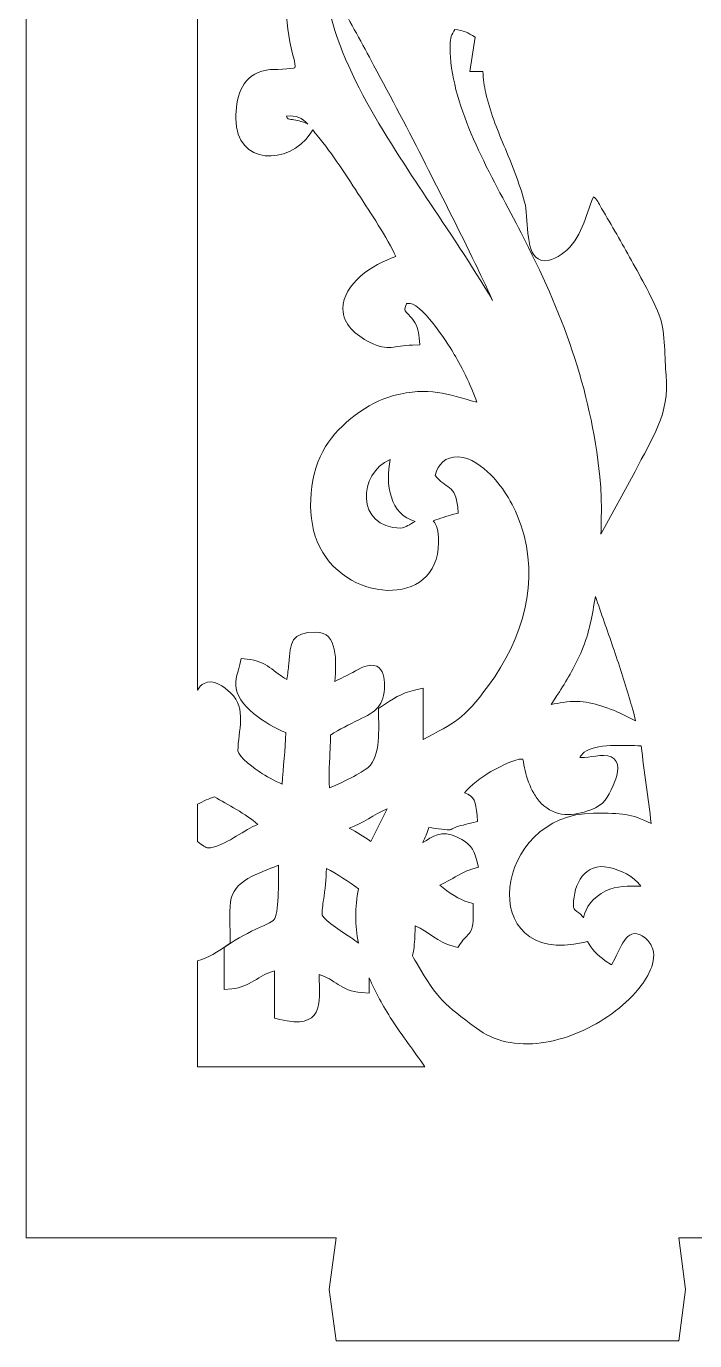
# Model space of a CAD drawing. Header units: centimetres. Extents: x -74 to 37, y -17 to 14.
# Drawn here: x -0.923 to 1.028, y 3.151 to 6.991 of the extents above; entities that cross this region are included whole.
import ezdxf

# ---------------------------------------------------------------- set-up
doc = ezdxf.new("R2010")
doc.units = ezdxf.units.CM
doc.header["$MEASUREMENT"] = 0
doc.layers.add('layer 1', color=7, linetype='Continuous')

msp = doc.modelspace()

# ---------------------------------------------------------------- linework, layer by layer
at = {"layer": 'layer 1', "color": 250, "lineweight": 9}
for points, knots in [([(-0.92279, 13.45147), (-0.92279, 13.45147), (-0.47054, 13.45147), (-0.47054, 13.45147), (-0.47054, 13.45147), (-0.47054, 13.45147), (-0.0183, 13.45147), (-0.0183, 13.45147), (-0.0183, 13.45147), (-0.0183, 13.45147), (-0.0383, 13.60147), (-0.0383, 13.60147), (-0.0383, 13.60147), (-0.0383, 13.60147), (-0.0183, 13.75147), (-0.0183, 13.75147), (-0.0183, 13.75147), (-0.0183, 13.75147), (0.4817, 13.75147), (0.4817, 13.75147), (0.4817, 13.75147), (0.4817, 13.75147), (0.9817, 13.75147), (0.9817, 13.75147), (0.9817, 13.75147), (0.9817, 13.75147), (1.0017, 13.60147), (1.0017, 13.60147), (1.0017, 13.60147), (1.0017, 13.60147), (0.9817, 13.45147), (0.9817, 13.45147), (0.9817, 13.45147), (0.9817, 13.45147), (1.6464, 13.45147), (1.6464, 13.45147), (1.6464, 13.45147), (1.6464, 13.45147), (2.3111, 13.45147), (2.3111, 13.45147), (2.3111, 13.45147), (2.3111, 13.45147), (2.2911, 13.60147), (2.2911, 13.60147), (2.2911, 13.60147), (2.2911, 13.60147), (2.3111, 13.75147), (2.3111, 13.75147), (2.3111, 13.75147), (2.3111, 13.75147), (2.8111, 13.75147), (2.8111, 13.75147), (2.8111, 13.75147), (2.8111, 13.75147), (3.3111, 13.75147), (3.3111, 13.75147), (3.3111, 13.75147), (3.3111, 13.75147), (3.3311, 13.60147), (3.3311, 13.60147), (3.3311, 13.60147), (3.3311, 13.60147), (3.3111, 13.45147), (3.3111, 13.45147), (3.3111, 13.45147), (3.3111, 13.45147), (4.2156, 13.45147), (4.2156, 13.45147), (4.2156, 13.45147), (4.2156, 13.45147), (4.2156, 3.45147), (4.2156, 3.45147), (4.2156, 3.45147), (4.2156, 3.45147), (3.76335, 3.45147), (3.76335, 3.45147), (3.76335, 3.45147), (3.76335, 3.45147), (3.3111, 3.45147), (3.3111, 3.45147), (3.3111, 3.45147), (3.3111, 3.45147), (3.3311, 3.30147), (3.3311, 3.30147), (3.3311, 3.30147), (3.3311, 3.30147), (3.3111, 3.15147), (3.3111, 3.15147), (3.3111, 3.15147), (3.3111, 3.15147), (2.8111, 3.15147), (2.8111, 3.15147), (2.8111, 3.15147), (2.8111, 3.15147), (2.3111, 3.15147), (2.3111, 3.15147), (2.3111, 3.15147), (2.3111, 3.15147), (2.2911, 3.30147), (2.2911, 3.30147), (2.2911, 3.30147), (2.2911, 3.30147), (2.3111, 3.45147), (2.3111, 3.45147), (2.3111, 3.45147), (2.3111, 3.45147), (1.6464, 3.45147), (1.6464, 3.45147), (1.6464, 3.45147), (1.6464, 3.45147), (0.9817, 3.45147), (0.9817, 3.45147), (0.9817, 3.45147), (0.9817, 3.45147), (1.0017, 3.30147), (1.0017, 3.30147), (1.0017, 3.30147), (1.0017, 3.30147), (0.9817, 3.15147), (0.9817, 3.15147), (0.9817, 3.15147), (0.9817, 3.15147), (0.4817, 3.15147), (0.4817, 3.15147), (0.4817, 3.15147), (0.4817, 3.15147), (-0.0183, 3.15147), (-0.0183, 3.15147), (-0.0183, 3.15147), (-0.0183, 3.15147), (-0.0383, 3.30147), (-0.0383, 3.30147), (-0.0383, 3.30147), (-0.0383, 3.30147), (-0.0183, 3.45147), (-0.0183, 3.45147), (-0.0183, 3.45147), (-0.0183, 3.45147), (-0.92279, 3.45147), (-0.92279, 3.45147), (-0.92279, 3.45147), (-0.92279, 3.45147), (-0.92279, 13.45147), (-0.92279, 13.45147)], [0, 0, 0, 0, 0.027027, 0.027027, 0.027027, 0.027027, 0.0540541, 0.0540541, 0.0540541, 0.0540541, 0.0810811, 0.0810811, 0.0810811, 0.0810811, 0.1081081, 0.1081081, 0.1081081, 0.1081081, 0.1351351, 0.1351351, 0.1351351, 0.1351351, 0.1621622, 0.1621622, 0.1621622, 0.1621622, 0.1891892, 0.1891892, 0.1891892, 0.1891892, 0.2162162, 0.2162162, 0.2162162, 0.2162162, 0.2432432, 0.2432432, 0.2432432, 0.2432432, 0.2702703, 0.2702703, 0.2702703, 0.2702703, 0.2972973, 0.2972973, 0.2972973, 0.2972973, 0.3243243, 0.3243243, 0.3243243, 0.3243243, 0.3513514, 0.3513514, 0.3513514, 0.3513514, 0.3783784, 0.3783784, 0.3783784, 0.3783784, 0.4054054, 0.4054054, 0.4054054, 0.4054054, 0.4324324, 0.4324324, 0.4324324, 0.4324324, 0.4594595, 0.4594595, 0.4594595, 0.4594595, 0.4864865, 0.4864865, 0.4864865, 0.4864865, 0.5135135, 0.5135135, 0.5135135, 0.5135135, 0.5405405, 0.5405405, 0.5405405, 0.5405405, 0.5675676, 0.5675676, 0.5675676, 0.5675676, 0.5945946, 0.5945946, 0.5945946, 0.5945946, 0.6216216, 0.6216216, 0.6216216, 0.6216216, 0.6486486, 0.6486486, 0.6486486, 0.6486486, 0.6756757, 0.6756757, 0.6756757, 0.6756757, 0.7027027, 0.7027027, 0.7027027, 0.7027027, 0.7297297, 0.7297297, 0.7297297, 0.7297297, 0.7567568, 0.7567568, 0.7567568, 0.7567568, 0.7837838, 0.7837838, 0.7837838, 0.7837838, 0.8108108, 0.8108108, 0.8108108, 0.8108108, 0.8378378, 0.8378378, 0.8378378, 0.8378378, 0.8648649, 0.8648649, 0.8648649, 0.8648649, 0.8918919, 0.8918919, 0.8918919, 0.8918919, 0.9189189, 0.9189189, 0.9189189, 0.9189189, 0.9459459, 0.9459459, 0.9459459, 0.9459459, 1, 1, 1, 1]), ([(-0.42278, 5.05135), (-0.41829, 5.06012), (-0.41224, 5.06719), (-0.40406, 5.0714), (-0.40406, 5.0714), (-0.37639, 5.08564), (-0.34559, 5.06128), (-0.32636, 5.04344), (-0.32636, 5.04344), (-0.27757, 4.99819), (-0.30492, 4.93142), (-0.30492, 4.8747), (-0.30492, 4.8747), (-0.30492, 4.85765), (-0.25216, 4.8196), (-0.23906, 4.81102), (-0.23906, 4.81102), (-0.22596, 4.80243), (-0.19789, 4.78573), (-0.17551, 4.77676), (-0.17551, 4.77676), (-0.17344, 4.82752), (-0.16622, 4.87703), (-0.16498, 4.92777), (-0.16498, 4.92777), (-0.22138, 4.94871), (-0.31115, 5.00915), (-0.31115, 5.06608), (-0.31115, 5.06608), (-0.31115, 5.09524), (-0.30526, 5.10167), (-0.29937, 5.12691), (-0.29937, 5.12691), (-0.29937, 5.12691), (-0.29544, 5.14372), (-0.29544, 5.14372), (-0.29544, 5.14372), (-0.29544, 5.14372), (-0.27823, 5.14229), (-0.27823, 5.14229), (-0.27823, 5.14229), (-0.22018, 5.13746), (-0.19968, 5.10213), (-0.16187, 5.08274), (-0.16187, 5.08274), (-0.15995, 5.09792), (-0.1578, 5.11297), (-0.15656, 5.12824), (-0.15656, 5.12824), (-0.15151, 5.19063), (-0.1503, 5.22116), (-0.07726, 5.22116), (-0.07726, 5.22116), (-0.01289, 5.22116), (-0.01783, 5.13533), (-0.02178, 5.07715), (-0.02178, 5.07715), (-0.00445, 5.08582), (0.01293, 5.09437), (0.03006, 5.10346), (0.03006, 5.10346), (0.04934, 5.11369), (0.07822, 5.13193), (0.10026, 5.12134), (0.10026, 5.12134), (0.12061, 5.11155), (0.12286, 5.08587), (0.12286, 5.06608), (0.12286, 5.06608), (0.12286, 5.00583), (0.09738, 4.98859), (0.04817, 4.96502), (0.04817, 4.96502), (0.01797, 4.95056), (-0.00745, 4.93772), (-0.03481, 4.92014), (-0.03481, 4.92014), (-0.03495, 4.90674), (-0.03534, 4.89334), (-0.03579, 4.87996), (-0.03579, 4.87996), (-0.03683, 4.84971), (-0.04071, 4.80186), (-0.03811, 4.76611), (-0.03811, 4.76611), (-0.00143, 4.78043), (0.05645, 4.81046), (0.07514, 4.82611), (0.07514, 4.82611), (0.11285, 4.85771), (0.10538, 4.94221), (0.10538, 4.98727), (0.10538, 4.98727), (0.10538, 4.98727), (0.10538, 4.99795), (0.10538, 4.99795), (0.10538, 4.99795), (0.10538, 4.99795), (0.11425, 5.00389), (0.11425, 5.00389), (0.11425, 5.00389), (0.14716, 5.02593), (0.17086, 5.04245), (0.2109, 5.05178), (0.2109, 5.05178), (0.2109, 5.05178), (0.23544, 5.05749), (0.23544, 5.05749), (0.23544, 5.05749), (0.23544, 5.05749), (0.23544, 4.90772), (0.23544, 4.90772), (0.23544, 4.90772), (0.32734, 4.95525), (0.35287, 4.96542), (0.4263, 5.06489), (0.4263, 5.06489), (0.52695, 5.20124), (0.57722, 5.3696), (0.52079, 5.53451), (0.52079, 5.53451), (0.50247, 5.58802), (0.47239, 5.6409), (0.43226, 5.6811), (0.43226, 5.6811), (0.41017, 5.70322), (0.37234, 5.73278), (0.33927, 5.73278), (0.33927, 5.73278), (0.29752, 5.73278), (0.28076, 5.71375), (0.27089, 5.67811), (0.27089, 5.67811), (0.30034, 5.64046), (0.33123, 5.65105), (0.33668, 5.58558), (0.33668, 5.58558), (0.33668, 5.58558), (0.33811, 5.56836), (0.33811, 5.56836), (0.33811, 5.56836), (0.33811, 5.56836), (0.32129, 5.56444), (0.32129, 5.56444), (0.32129, 5.56444), (0.30565, 5.5608), (0.28418, 5.55196), (0.26495, 5.54635), (0.26495, 5.54635), (0.28008, 5.53141), (0.28047, 5.50156), (0.28047, 5.4826), (0.28047, 5.4826), (0.28047, 5.28736), (0.00016, 5.30463), (-0.0737, 5.48588), (-0.0737, 5.48588), (-0.10683, 5.56718), (-0.09546, 5.68918), (-0.04924, 5.76338), (-0.04924, 5.76338), (-0.00819, 5.82928), (0.07384, 5.89212), (0.14949, 5.91186), (0.14949, 5.91186), (0.2539, 5.9391), (0.30526, 5.91557), (0.39198, 5.89251), (0.39198, 5.89251), (0.37745, 5.94016), (0.34176, 6.00634), (0.32292, 6.03813), (0.32292, 6.03813), (0.3077, 6.06383), (0.22663, 6.19054), (0.18997, 6.18105), (0.18997, 6.18105), (0.18883, 6.18076), (0.1878, 6.18025), (0.18685, 6.17961), (0.18685, 6.17961), (0.18424, 6.17354), (0.18095, 6.16431), (0.18351, 6.15969), (0.18351, 6.15969), (0.18675, 6.15384), (0.19788, 6.14412), (0.20275, 6.13806), (0.20275, 6.13806), (0.21627, 6.1212), (0.22233, 6.10231), (0.22411, 6.08091), (0.22411, 6.08091), (0.22411, 6.08091), (0.22587, 6.05973), (0.22587, 6.05973), (0.22587, 6.05973), (0.22587, 6.05973), (0.20462, 6.05925), (0.20462, 6.05925), (0.20462, 6.05925), (0.14751, 6.05798), (0.1379, 6.03919), (0.07899, 6.06829), (0.07899, 6.06829), (0.04021, 6.08745), (0.00172, 6.1186), (0.00134, 6.16569), (0.00134, 6.16569), (0.00074, 6.23806), (0.08777, 6.29536), (0.15562, 6.31778), (0.15562, 6.31778), (0.1339, 6.36827), (0.07576, 6.45555), (0.05256, 6.49123), (0.05256, 6.49123), (0.01487, 6.54919), (-0.02913, 6.61828), (-0.07324, 6.67123), (-0.07324, 6.67123), (-0.07813, 6.6771), (-0.08255, 6.68256), (-0.08666, 6.6876), (-0.08666, 6.6876), (-0.08666, 6.6876), (-0.09441, 6.67602), (-0.09441, 6.67602), (-0.09441, 6.67602), (-0.15588, 6.58423), (-0.31115, 6.58347), (-0.31115, 6.72093), (-0.31115, 6.72093), (-0.31115, 6.77903), (-0.29748, 6.84079), (-0.23478, 6.85932), (-0.23478, 6.85932), (-0.22881, 6.86108), (-0.22271, 6.86237), (-0.21655, 6.86329), (-0.21655, 6.86329), (-0.20607, 6.86486), (-0.14238, 6.86496), (-0.13866, 6.86939), (-0.13866, 6.86939), (-0.13607, 6.87278), (-0.14026, 6.88968), (-0.14126, 6.89315), (-0.14126, 6.89315), (-0.1667, 6.98116), (-0.17331, 7.0969), (-0.15242, 7.18643), (-0.15242, 7.18643), (-0.14146, 7.23339), (-0.1272, 7.29442), (-0.14158, 7.34209), (-0.14158, 7.34209), (-0.14803, 7.36346), (-0.15897, 7.38501), (-0.16787, 7.40554), (-0.16787, 7.40554), (-0.18371, 7.44208), (-0.19639, 7.47872), (-0.2069, 7.51715), (-0.2069, 7.51715), (-0.21891, 7.56104), (-0.22974, 7.59702), (-0.23221, 7.64322), (-0.23221, 7.64322), (-0.23221, 7.64322), (-0.23224, 7.64428), (-0.23224, 7.64428), (-0.23224, 7.64428), (-0.23224, 7.64428), (-0.23235, 7.81289), (-0.23235, 7.81289), (-0.23235, 7.81289), (-0.23235, 7.8151), (-0.23241, 7.82197), (-0.2335, 7.824), (-0.2335, 7.824), (-0.23521, 7.82569), (-0.24315, 7.82956), (-0.24561, 7.83107), (-0.24561, 7.83107), (-0.25687, 7.83803), (-0.26569, 7.8467), (-0.27351, 7.85737), (-0.27351, 7.85737), (-0.27351, 7.85737), (-0.27894, 7.86478), (-0.27894, 7.86478), (-0.27894, 7.86478), (-0.27894, 7.86478), (-0.27686, 7.87373), (-0.27686, 7.87373), (-0.27686, 7.87373), (-0.26765, 7.91325), (-0.26631, 7.94132), (-0.26614, 7.97707), (-0.26614, 7.97707), (-0.2768, 7.97268), (-0.28632, 7.96732), (-0.29851, 7.96055), (-0.29851, 7.96055), (-0.32985, 7.94314), (-0.35672, 7.93925), (-0.39247, 7.93925), (-0.39247, 7.93925), (-0.39247, 7.93925), (-0.41292, 7.93925), (-0.41292, 7.93925), (-0.41292, 7.93925), (-0.41292, 7.93925), (-0.41247, 7.95969), (-0.41247, 7.95969), (-0.41247, 7.95969), (-0.41163, 7.99723), (-0.40894, 8.04529), (-0.37816, 8.07161), (-0.37816, 8.07161), (-0.35567, 8.09084), (-0.30869, 8.10201), (-0.28019, 8.11545), (-0.28019, 8.11545), (-0.22754, 8.14028), (-0.23002, 8.22336), (-0.23179, 8.2817), (-0.23179, 8.2817), (-0.2504, 8.27525), (-0.26895, 8.26689), (-0.28635, 8.2593), (-0.28635, 8.2593), (-0.31269, 8.24783), (-0.33992, 8.23779), (-0.36599, 8.22575), (-0.36599, 8.22575), (-0.38817, 8.17248), (-0.37241, 8.11294), (-0.39511, 8.07044), (-0.39511, 8.07044), (-0.40195, 8.05763), (-0.41154, 8.04797), (-0.42278, 8.04065), (-0.42278, 8.04065), (-0.42278, 8.04065), (-0.42278, 5.05135), (-0.42278, 5.05135)], [0, 0, 0, 0, 0.0113636, 0.0113636, 0.0113636, 0.0113636, 0.0227273, 0.0227273, 0.0227273, 0.0227273, 0.0340909, 0.0340909, 0.0340909, 0.0340909, 0.0454545, 0.0454545, 0.0454545, 0.0454545, 0.0568182, 0.0568182, 0.0568182, 0.0568182, 0.0681818, 0.0681818, 0.0681818, 0.0681818, 0.0795455, 0.0795455, 0.0795455, 0.0795455, 0.0909091, 0.0909091, 0.0909091, 0.0909091, 0.1022727, 0.1022727, 0.1022727, 0.1022727, 0.1136364, 0.1136364, 0.1136364, 0.1136364, 0.125, 0.125, 0.125, 0.125, 0.1363636, 0.1363636, 0.1363636, 0.1363636, 0.1477273, 0.1477273, 0.1477273, 0.1477273, 0.1590909, 0.1590909, 0.1590909, 0.1590909, 0.1704545, 0.1704545, 0.1704545, 0.1704545, 0.1818182, 0.1818182, 0.1818182, 0.1818182, 0.1931818, 0.1931818, 0.1931818, 0.1931818, 0.2045455, 0.2045455, 0.2045455, 0.2045455, 0.2159091, 0.2159091, 0.2159091, 0.2159091, 0.2272727, 0.2272727, 0.2272727, 0.2272727, 0.2386364, 0.2386364, 0.2386364, 0.2386364, 0.25, 0.25, 0.25, 0.25, 0.2613636, 0.2613636, 0.2613636, 0.2613636, 0.2727273, 0.2727273, 0.2727273, 0.2727273, 0.2840909, 0.2840909, 0.2840909, 0.2840909, 0.2954545, 0.2954545, 0.2954545, 0.2954545, 0.3068182, 0.3068182, 0.3068182, 0.3068182, 0.3181818, 0.3181818, 0.3181818, 0.3181818, 0.3295455, 0.3295455, 0.3295455, 0.3295455, 0.3409091, 0.3409091, 0.3409091, 0.3409091, 0.3522727, 0.3522727, 0.3522727, 0.3522727, 0.3636364, 0.3636364, 0.3636364, 0.3636364, 0.375, 0.375, 0.375, 0.375, 0.3863636, 0.3863636, 0.3863636, 0.3863636, 0.3977273, 0.3977273, 0.3977273, 0.3977273, 0.4090909, 0.4090909, 0.4090909, 0.4090909, 0.4204545, 0.4204545, 0.4204545, 0.4204545, 0.4318182, 0.4318182, 0.4318182, 0.4318182, 0.4431818, 0.4431818, 0.4431818, 0.4431818, 0.4545455, 0.4545455, 0.4545455, 0.4545455, 0.4659091, 0.4659091, 0.4659091, 0.4659091, 0.4772727, 0.4772727, 0.4772727, 0.4772727, 0.4886364, 0.4886364, 0.4886364, 0.4886364, 0.5, 0.5, 0.5, 0.5, 0.5113636, 0.5113636, 0.5113636, 0.5113636, 0.5227273, 0.5227273, 0.5227273, 0.5227273, 0.5340909, 0.5340909, 0.5340909, 0.5340909, 0.5454545, 0.5454545, 0.5454545, 0.5454545, 0.5568182, 0.5568182, 0.5568182, 0.5568182, 0.5681818, 0.5681818, 0.5681818, 0.5681818, 0.5795455, 0.5795455, 0.5795455, 0.5795455, 0.5909091, 0.5909091, 0.5909091, 0.5909091, 0.6022727, 0.6022727, 0.6022727, 0.6022727, 0.6136364, 0.6136364, 0.6136364, 0.6136364, 0.625, 0.625, 0.625, 0.625, 0.6363636, 0.6363636, 0.6363636, 0.6363636, 0.6477273, 0.6477273, 0.6477273, 0.6477273, 0.6590909, 0.6590909, 0.6590909, 0.6590909, 0.6704545, 0.6704545, 0.6704545, 0.6704545, 0.6818182, 0.6818182, 0.6818182, 0.6818182, 0.6931818, 0.6931818, 0.6931818, 0.6931818, 0.7045455, 0.7045455, 0.7045455, 0.7045455, 0.7159091, 0.7159091, 0.7159091, 0.7159091, 0.7272727, 0.7272727, 0.7272727, 0.7272727, 0.7386364, 0.7386364, 0.7386364, 0.7386364, 0.75, 0.75, 0.75, 0.75, 0.7613636, 0.7613636, 0.7613636, 0.7613636, 0.7727273, 0.7727273, 0.7727273, 0.7727273, 0.7840909, 0.7840909, 0.7840909, 0.7840909, 0.7954545, 0.7954545, 0.7954545, 0.7954545, 0.8068182, 0.8068182, 0.8068182, 0.8068182, 0.8181818, 0.8181818, 0.8181818, 0.8181818, 0.8295455, 0.8295455, 0.8295455, 0.8295455, 0.8409091, 0.8409091, 0.8409091, 0.8409091, 0.8522727, 0.8522727, 0.8522727, 0.8522727, 0.8636364, 0.8636364, 0.8636364, 0.8636364, 0.875, 0.875, 0.875, 0.875, 0.8863636, 0.8863636, 0.8863636, 0.8863636, 0.8977273, 0.8977273, 0.8977273, 0.8977273, 0.9090909, 0.9090909, 0.9090909, 0.9090909, 0.9204545, 0.9204545, 0.9204545, 0.9204545, 0.9318182, 0.9318182, 0.9318182, 0.9318182, 0.9431818, 0.9431818, 0.9431818, 0.9431818, 0.9545455, 0.9545455, 0.9545455, 0.9545455, 0.9659091, 0.9659091, 0.9659091, 0.9659091, 0.9772727, 0.9772727, 0.9772727, 0.9772727, 1, 1, 1, 1]), ([(-0.04563, 7.12466), (-0.04587, 7.12176), (-0.046, 7.11856), (-0.046, 7.11494), (-0.046, 7.11494), (-0.046, 6.92055), (0.13987, 6.64906), (0.24473, 6.49056), (0.24473, 6.49056), (0.30879, 6.39372), (0.37845, 6.29273), (0.43832, 6.18929), (0.43832, 6.18929), (0.41941, 6.23155), (0.40076, 6.27027), (0.38789, 6.29722), (0.38789, 6.29722), (0.34111, 6.3952), (0.29104, 6.49109), (0.24258, 6.58816), (0.24258, 6.58816), (0.19424, 6.68497), (0.14213, 6.78162), (0.09111, 6.87706), (0.09111, 6.87706), (0.05796, 6.93907), (0.02454, 7.00108), (-0.01007, 7.06229), (-0.01007, 7.06229), (-0.01654, 7.07374), (-0.03173, 7.1018), (-0.04563, 7.12466)], [0, 0, 0, 0, 0.1111111, 0.1111111, 0.1111111, 0.1111111, 0.2222222, 0.2222222, 0.2222222, 0.2222222, 0.3333333, 0.3333333, 0.3333333, 0.3333333, 0.4444444, 0.4444444, 0.4444444, 0.4444444, 0.5555556, 0.5555556, 0.5555556, 0.5555556, 0.6666667, 0.6666667, 0.6666667, 0.6666667, 0.7777778, 0.7777778, 0.7777778, 0.7777778, 1, 1, 1, 1]), ([(0.75469, 5.50697), (0.75469, 5.50697), (0.85431, 5.6905), (0.85431, 5.6905), (0.85431, 5.6905), (0.90215, 5.78481), (0.95647, 5.85937), (0.94513, 5.97107), (0.94513, 5.97107), (0.94024, 6.01929), (0.94334, 6.09558), (0.92747, 6.13902), (0.92747, 6.13902), (0.90761, 6.19341), (0.87181, 6.25587), (0.84365, 6.30682), (0.84365, 6.30682), (0.81542, 6.35789), (0.78629, 6.40849), (0.75674, 6.4588), (0.75674, 6.4588), (0.74724, 6.47497), (0.74401, 6.48547), (0.73254, 6.49261), (0.73254, 6.49261), (0.70925, 6.43552), (0.69829, 6.36934), (0.64635, 6.32988), (0.64635, 6.32988), (0.62628, 6.31464), (0.59663, 6.29635), (0.57138, 6.31092), (0.57138, 6.31092), (0.53198, 6.33366), (0.54428, 6.43274), (0.53194, 6.47721), (0.53194, 6.47721), (0.51611, 6.53427), (0.4941, 6.58787), (0.47147, 6.64241), (0.47147, 6.64241), (0.45088, 6.69201), (0.43017, 6.74224), (0.41869, 6.79488), (0.41869, 6.79488), (0.41411, 6.81591), (0.41107, 6.83712), (0.40989, 6.85853), (0.40989, 6.85853), (0.40989, 6.85853), (0.3724, 6.85853), (0.3724, 6.85853), (0.3724, 6.85853), (0.3724, 6.85853), (0.38708, 6.95841), (0.38708, 6.95841), (0.38708, 6.95841), (0.36511, 6.97245), (0.35495, 6.97794), (0.32786, 6.98117), (0.32786, 6.98117), (0.31944, 6.96644), (0.31424, 6.95747), (0.31424, 6.93482), (0.31424, 6.93482), (0.31424, 6.91795), (0.31517, 6.90108), (0.31694, 6.8843), (0.31694, 6.8843), (0.33465, 6.717), (0.44525, 6.53591), (0.52152, 6.38761), (0.52152, 6.38761), (0.64152, 6.15425), (0.72375, 5.93819), (0.7516, 5.67451), (0.7516, 5.67451), (0.75734, 5.62014), (0.7561, 5.56322), (0.75469, 5.50697)], [0, 0, 0, 0, 0.047619, 0.047619, 0.047619, 0.047619, 0.0952381, 0.0952381, 0.0952381, 0.0952381, 0.1428571, 0.1428571, 0.1428571, 0.1428571, 0.1904762, 0.1904762, 0.1904762, 0.1904762, 0.2380952, 0.2380952, 0.2380952, 0.2380952, 0.2857143, 0.2857143, 0.2857143, 0.2857143, 0.3333333, 0.3333333, 0.3333333, 0.3333333, 0.3809524, 0.3809524, 0.3809524, 0.3809524, 0.4285714, 0.4285714, 0.4285714, 0.4285714, 0.4761905, 0.4761905, 0.4761905, 0.4761905, 0.5238095, 0.5238095, 0.5238095, 0.5238095, 0.5714286, 0.5714286, 0.5714286, 0.5714286, 0.6190476, 0.6190476, 0.6190476, 0.6190476, 0.6666667, 0.6666667, 0.6666667, 0.6666667, 0.7142857, 0.7142857, 0.7142857, 0.7142857, 0.7619048, 0.7619048, 0.7619048, 0.7619048, 0.8095238, 0.8095238, 0.8095238, 0.8095238, 0.8571429, 0.8571429, 0.8571429, 0.8571429, 0.9047619, 0.9047619, 0.9047619, 0.9047619, 1, 1, 1, 1]), ([(-0.10112, 6.70458), (-0.11814, 6.72307), (-0.13309, 6.73151), (-0.16354, 6.72792), (-0.16354, 6.72792), (-0.16188, 6.72433), (-0.16009, 6.72149), (-0.15834, 6.72065), (-0.15834, 6.72065), (-0.15481, 6.71898), (-0.14561, 6.7181), (-0.14158, 6.71744), (-0.14158, 6.71744), (-0.12762, 6.71513), (-0.11517, 6.71132), (-0.10238, 6.70518), (-0.10238, 6.70518), (-0.10238, 6.70518), (-0.10112, 6.70458), (-0.10112, 6.70458)], [0, 0, 0, 0, 0.1666667, 0.1666667, 0.1666667, 0.1666667, 0.3333333, 0.3333333, 0.3333333, 0.3333333, 0.5, 0.5, 0.5, 0.5, 0.6666667, 0.6666667, 0.6666667, 0.6666667, 1, 1, 1, 1]), ([(0.21201, 5.54445), (0.14064, 5.56226), (0.12317, 5.65455), (0.13985, 5.72525), (0.13985, 5.72525), (0.04576, 5.68703), (0.03741, 5.52512), (0.17041, 5.52512), (0.17041, 5.52512), (0.1773, 5.52512), (0.18526, 5.52883), (0.19122, 5.53202), (0.19122, 5.53202), (0.19771, 5.53549), (0.20471, 5.54019), (0.21201, 5.54445)], [0, 0, 0, 0, 0.2, 0.2, 0.2, 0.2, 0.4, 0.4, 0.4, 0.4, 0.6, 0.6, 0.6, 0.6, 1, 1, 1, 1]), ([(0.60951, 5.00985), (0.62093, 5.01148), (0.63219, 5.01367), (0.64467, 5.01578), (0.64467, 5.01578), (0.69888, 5.02495), (0.74341, 5.01138), (0.7939, 4.99175), (0.7939, 4.99175), (0.81386, 4.984), (0.83502, 4.97141), (0.85554, 4.96165), (0.85554, 4.96165), (0.85087, 4.9846), (0.84324, 5.0099), (0.83811, 5.02747), (0.83811, 5.02747), (0.82338, 5.07789), (0.80662, 5.12795), (0.78969, 5.17767), (0.78969, 5.17767), (0.77293, 5.2269), (0.75532, 5.27608), (0.73854, 5.32542), (0.73854, 5.32542), (0.72943, 5.2719), (0.72087, 5.21889), (0.69897, 5.16727), (0.69897, 5.16727), (0.68099, 5.12487), (0.65795, 5.08537), (0.63332, 5.04656), (0.63332, 5.04656), (0.62874, 5.03933), (0.61837, 5.02415), (0.60951, 5.00985)], [0, 0, 0, 0, 0.1, 0.1, 0.1, 0.1, 0.2, 0.2, 0.2, 0.2, 0.3, 0.3, 0.3, 0.3, 0.4, 0.4, 0.4, 0.4, 0.5, 0.5, 0.5, 0.5, 0.6, 0.6, 0.6, 0.6, 0.7, 0.7, 0.7, 0.7, 0.8, 0.8, 0.8, 0.8, 1, 1, 1, 1]), ([(0.90125, 4.66161), (0.89306, 4.73744), (0.87989, 4.81288), (0.87258, 4.88883), (0.87258, 4.88883), (0.82185, 4.89044), (0.73841, 4.89577), (0.70603, 4.87007), (0.70603, 4.87007), (0.70045, 4.86564), (0.69609, 4.86042), (0.69268, 4.8546), (0.69268, 4.8546), (0.69757, 4.85426), (0.70248, 4.85438), (0.70709, 4.85468), (0.70709, 4.85468), (0.73214, 4.85633), (0.77291, 4.86972), (0.79304, 4.85132), (0.79304, 4.85132), (0.81445, 4.83177), (0.79999, 4.79543), (0.7906, 4.77354), (0.7906, 4.77354), (0.77466, 4.73634), (0.76426, 4.71784), (0.72487, 4.7022), (0.72487, 4.7022), (0.6745, 4.6822), (0.62097, 4.67975), (0.58051, 4.7208), (0.58051, 4.7208), (0.5718, 4.72964), (0.56448, 4.73976), (0.55833, 4.75052), (0.55833, 4.75052), (0.54652, 4.77115), (0.53883, 4.79422), (0.53323, 4.81723), (0.53323, 4.81723), (0.53097, 4.82653), (0.52904, 4.84026), (0.5264, 4.85036), (0.5264, 4.85036), (0.5039, 4.85281), (0.44091, 4.81859), (0.42554, 4.809), (0.42554, 4.809), (0.40841, 4.79833), (0.37386, 4.77415), (0.35669, 4.7517), (0.35669, 4.7517), (0.38526, 4.74094), (0.38943, 4.72752), (0.39297, 4.68498), (0.39297, 4.68498), (0.39297, 4.68498), (0.3944, 4.66776), (0.3944, 4.66776), (0.3944, 4.66776), (0.3944, 4.66776), (0.37758, 4.66384), (0.37758, 4.66384), (0.37758, 4.66384), (0.36141, 4.66008), (0.34265, 4.6558), (0.32715, 4.64972), (0.32715, 4.64972), (0.32292, 4.64805), (0.31838, 4.64492), (0.31433, 4.64387), (0.31433, 4.64387), (0.31051, 4.64288), (0.27451, 4.64738), (0.25263, 4.65014), (0.25263, 4.65014), (0.2477, 4.63469), (0.24138, 4.62037), (0.23436, 4.60629), (0.23436, 4.60629), (0.26307, 4.62329), (0.28776, 4.64491), (0.33536, 4.62186), (0.33536, 4.62186), (0.37329, 4.60349), (0.38216, 4.59164), (0.39236, 4.55339), (0.39236, 4.55339), (0.39236, 4.55339), (0.39752, 4.53407), (0.39752, 4.53407), (0.39752, 4.53407), (0.39752, 4.53407), (0.3782, 4.52891), (0.3782, 4.52891), (0.3782, 4.52891), (0.36657, 4.5258), (0.35603, 4.52088), (0.34554, 4.51505), (0.34554, 4.51505), (0.32296, 4.50248), (0.30569, 4.49106), (0.28455, 4.48231), (0.28455, 4.48231), (0.30831, 4.46063), (0.34402, 4.43858), (0.36694, 4.43246), (0.36694, 4.43246), (0.36694, 4.43246), (0.38178, 4.4285), (0.38178, 4.4285), (0.38178, 4.4285), (0.38178, 4.4285), (0.38178, 4.41314), (0.38178, 4.41314), (0.38178, 4.41314), (0.38178, 4.39429), (0.38409, 4.36067), (0.37272, 4.34466), (0.37272, 4.34466), (0.36466, 4.33333), (0.35402, 4.32598), (0.34463, 4.31195), (0.34463, 4.31195), (0.34463, 4.31195), (0.33667, 4.30007), (0.33667, 4.30007), (0.33667, 4.30007), (0.33667, 4.30007), (0.32285, 4.30376), (0.32285, 4.30376), (0.32285, 4.30376), (0.27846, 4.31561), (0.25172, 4.34616), (0.21261, 4.3631), (0.21261, 4.3631), (0.21214, 4.34249), (0.21107, 4.32215), (0.20916, 4.30122), (0.20916, 4.30122), (0.20827, 4.29148), (0.2061, 4.28402), (0.20467, 4.27524), (0.20467, 4.27524), (0.20734, 4.26892), (0.21506, 4.25716), (0.21813, 4.25188), (0.21813, 4.25188), (0.27773, 4.14939), (0.29904, 4.13258), (0.39129, 4.06401), (0.39129, 4.06401), (0.41702, 4.04489), (0.44592, 4.03186), (0.47716, 4.02477), (0.47716, 4.02477), (0.54476, 4.00941), (0.61752, 4.02282), (0.68091, 4.04843), (0.68091, 4.04843), (0.74488, 4.07426), (0.80951, 4.11671), (0.85556, 4.16841), (0.85556, 4.16841), (0.88271, 4.19889), (0.91882, 4.25159), (0.90619, 4.29501), (0.90619, 4.29501), (0.90244, 4.30787), (0.89474, 4.31829), (0.88455, 4.32684), (0.88455, 4.32684), (0.83386, 4.3694), (0.8145, 4.30369), (0.79599, 4.2687), (0.79599, 4.2687), (0.79599, 4.2687), (0.78561, 4.24909), (0.78561, 4.24909), (0.78561, 4.24909), (0.78561, 4.24909), (0.76718, 4.26143), (0.76718, 4.26143), (0.76718, 4.26143), (0.74425, 4.27679), (0.72679, 4.29638), (0.71586, 4.31761), (0.71586, 4.31761), (0.71586, 4.31761), (0.70405, 4.31486), (0.70405, 4.31486), (0.70405, 4.31486), (0.38439, 4.24038), (0.44008, 4.69206), (0.73328, 4.69206), (0.73328, 4.69206), (0.81954, 4.69206), (0.8398, 4.69205), (0.90125, 4.66161)], [0, 0, 0, 0, 0.0196078, 0.0196078, 0.0196078, 0.0196078, 0.0392157, 0.0392157, 0.0392157, 0.0392157, 0.0588235, 0.0588235, 0.0588235, 0.0588235, 0.0784314, 0.0784314, 0.0784314, 0.0784314, 0.0980392, 0.0980392, 0.0980392, 0.0980392, 0.1176471, 0.1176471, 0.1176471, 0.1176471, 0.1372549, 0.1372549, 0.1372549, 0.1372549, 0.1568627, 0.1568627, 0.1568627, 0.1568627, 0.1764706, 0.1764706, 0.1764706, 0.1764706, 0.1960784, 0.1960784, 0.1960784, 0.1960784, 0.2156863, 0.2156863, 0.2156863, 0.2156863, 0.2352941, 0.2352941, 0.2352941, 0.2352941, 0.254902, 0.254902, 0.254902, 0.254902, 0.2745098, 0.2745098, 0.2745098, 0.2745098, 0.2941176, 0.2941176, 0.2941176, 0.2941176, 0.3137255, 0.3137255, 0.3137255, 0.3137255, 0.3333333, 0.3333333, 0.3333333, 0.3333333, 0.3529412, 0.3529412, 0.3529412, 0.3529412, 0.372549, 0.372549, 0.372549, 0.372549, 0.3921569, 0.3921569, 0.3921569, 0.3921569, 0.4117647, 0.4117647, 0.4117647, 0.4117647, 0.4313725, 0.4313725, 0.4313725, 0.4313725, 0.4509804, 0.4509804, 0.4509804, 0.4509804, 0.4705882, 0.4705882, 0.4705882, 0.4705882, 0.4901961, 0.4901961, 0.4901961, 0.4901961, 0.5098039, 0.5098039, 0.5098039, 0.5098039, 0.5294118, 0.5294118, 0.5294118, 0.5294118, 0.5490196, 0.5490196, 0.5490196, 0.5490196, 0.5686275, 0.5686275, 0.5686275, 0.5686275, 0.5882353, 0.5882353, 0.5882353, 0.5882353, 0.6078431, 0.6078431, 0.6078431, 0.6078431, 0.627451, 0.627451, 0.627451, 0.627451, 0.6470588, 0.6470588, 0.6470588, 0.6470588, 0.6666667, 0.6666667, 0.6666667, 0.6666667, 0.6862745, 0.6862745, 0.6862745, 0.6862745, 0.7058824, 0.7058824, 0.7058824, 0.7058824, 0.7254902, 0.7254902, 0.7254902, 0.7254902, 0.745098, 0.745098, 0.745098, 0.745098, 0.7647059, 0.7647059, 0.7647059, 0.7647059, 0.7843137, 0.7843137, 0.7843137, 0.7843137, 0.8039216, 0.8039216, 0.8039216, 0.8039216, 0.8235294, 0.8235294, 0.8235294, 0.8235294, 0.8431373, 0.8431373, 0.8431373, 0.8431373, 0.8627451, 0.8627451, 0.8627451, 0.8627451, 0.8823529, 0.8823529, 0.8823529, 0.8823529, 0.9019608, 0.9019608, 0.9019608, 0.9019608, 0.9215686, 0.9215686, 0.9215686, 0.9215686, 0.9411765, 0.9411765, 0.9411765, 0.9411765, 0.9607843, 0.9607843, 0.9607843, 0.9607843, 1, 1, 1, 1]), ([(-0.42278, 4.60965), (-0.40896, 4.59876), (-0.39823, 4.59074), (-0.39247, 4.59074), (-0.39247, 4.59074), (-0.35475, 4.59074), (-0.29844, 4.63468), (-0.26337, 4.6519), (-0.26337, 4.6519), (-0.25806, 4.6545), (-0.25267, 4.65695), (-0.24721, 4.6592), (-0.24721, 4.6592), (-0.28081, 4.69037), (-0.33661, 4.71736), (-0.37327, 4.74043), (-0.37327, 4.74043), (-0.38804, 4.73566), (-0.40609, 4.72685), (-0.42278, 4.71855), (-0.42278, 4.71855), (-0.42278, 4.71855), (-0.42278, 4.60965), (-0.42278, 4.60965)], [0, 0, 0, 0, 0.1428571, 0.1428571, 0.1428571, 0.1428571, 0.2857143, 0.2857143, 0.2857143, 0.2857143, 0.4285714, 0.4285714, 0.4285714, 0.4285714, 0.5714286, 0.5714286, 0.5714286, 0.5714286, 0.7142857, 0.7142857, 0.7142857, 0.7142857, 1, 1, 1, 1]), ([(0.01952, 4.64868), (0.04185, 4.63821), (0.0622, 4.62306), (0.08322, 4.60997), (0.08322, 4.60997), (0.08322, 4.60997), (0.13071, 4.70494), (0.13071, 4.70494), (0.13071, 4.70494), (0.09202, 4.68753), (0.06007, 4.66335), (0.01952, 4.64868)], [0, 0, 0, 0, 0.25, 0.25, 0.25, 0.25, 0.5, 0.5, 0.5, 0.5, 1, 1, 1, 1]), ([(0.24091, 3.95147), (0.20904, 3.9974), (0.17509, 4.04134), (0.14465, 4.08844), (0.14465, 4.08844), (0.11883, 4.12839), (0.09599, 4.16935), (0.07821, 4.21154), (0.07821, 4.21154), (0.078, 4.2043), (0.07783, 4.19648), (0.07783, 4.18799), (0.07783, 4.18799), (0.07783, 4.18799), (0.07783, 4.16626), (0.07783, 4.16626), (0.07783, 4.16626), (0.07783, 4.16626), (0.05617, 4.16806), (0.05617, 4.16806), (0.05617, 4.16806), (-0.00664, 4.17328), (-0.02176, 4.20832), (-0.06815, 4.22062), (-0.06815, 4.22062), (-0.06575, 4.13229), (-0.05605, 4.0601), (-0.18312, 4.08971), (-0.18312, 4.08971), (-0.18312, 4.08971), (-0.19858, 4.09331), (-0.19858, 4.09331), (-0.19858, 4.09331), (-0.19858, 4.09331), (-0.19858, 4.23189), (-0.19858, 4.23189), (-0.19858, 4.23189), (-0.24521, 4.21953), (-0.26944, 4.1838), (-0.32326, 4.17932), (-0.32326, 4.17932), (-0.32326, 4.17932), (-0.34492, 4.17752), (-0.34492, 4.17752), (-0.34492, 4.17752), (-0.34492, 4.17752), (-0.34492, 4.29999), (-0.34492, 4.29999), (-0.34492, 4.29999), (-0.34492, 4.29999), (-0.33605, 4.30593), (-0.33605, 4.30593), (-0.33605, 4.30593), (-0.30494, 4.32676), (-0.27405, 4.34374), (-0.24002, 4.35915), (-0.24002, 4.35915), (-0.2294, 4.36396), (-0.20781, 4.37241), (-0.19999, 4.38107), (-0.19999, 4.38107), (-0.18538, 4.39723), (-0.18592, 4.48859), (-0.18681, 4.54002), (-0.18681, 4.54002), (-0.24397, 4.51693), (-0.32008, 4.49528), (-0.32699, 4.43289), (-0.32699, 4.43289), (-0.33087, 4.39786), (-0.32744, 4.35861), (-0.32744, 4.32308), (-0.32744, 4.32308), (-0.32744, 4.32308), (-0.32744, 4.3124), (-0.32744, 4.3124), (-0.32744, 4.3124), (-0.32744, 4.3124), (-0.33631, 4.30646), (-0.33631, 4.30646), (-0.33631, 4.30646), (-0.36634, 4.28635), (-0.38868, 4.27084), (-0.42278, 4.26119), (-0.42278, 4.26119), (-0.42278, 4.26119), (-0.42278, 3.95147), (-0.42278, 3.95147), (-0.42278, 3.95147), (-0.42278, 3.95147), (0.24091, 3.95147), (0.24091, 3.95147)], [0, 0, 0, 0, 0.0416667, 0.0416667, 0.0416667, 0.0416667, 0.0833333, 0.0833333, 0.0833333, 0.0833333, 0.125, 0.125, 0.125, 0.125, 0.1666667, 0.1666667, 0.1666667, 0.1666667, 0.2083333, 0.2083333, 0.2083333, 0.2083333, 0.25, 0.25, 0.25, 0.25, 0.2916667, 0.2916667, 0.2916667, 0.2916667, 0.3333333, 0.3333333, 0.3333333, 0.3333333, 0.375, 0.375, 0.375, 0.375, 0.4166667, 0.4166667, 0.4166667, 0.4166667, 0.4583333, 0.4583333, 0.4583333, 0.4583333, 0.5, 0.5, 0.5, 0.5, 0.5416667, 0.5416667, 0.5416667, 0.5416667, 0.5833333, 0.5833333, 0.5833333, 0.5833333, 0.625, 0.625, 0.625, 0.625, 0.6666667, 0.6666667, 0.6666667, 0.6666667, 0.7083333, 0.7083333, 0.7083333, 0.7083333, 0.75, 0.75, 0.75, 0.75, 0.7916667, 0.7916667, 0.7916667, 0.7916667, 0.8333333, 0.8333333, 0.8333333, 0.8333333, 0.875, 0.875, 0.875, 0.875, 0.9166667, 0.9166667, 0.9166667, 0.9166667, 1, 1, 1, 1]), ([(0.04682, 4.31254), (0.03684, 4.36361), (0.03574, 4.41656), (0.0467, 4.47174), (0.0467, 4.47174), (0.01974, 4.49036), (-0.01566, 4.5159), (-0.04648, 4.53066), (-0.04648, 4.53066), (-0.04753, 4.49967), (-0.05032, 4.46936), (-0.05508, 4.43821), (-0.05508, 4.43821), (-0.05658, 4.42839), (-0.06162, 4.40354), (-0.05864, 4.39412), (-0.05864, 4.39412), (-0.05352, 4.37795), (0.0107, 4.33842), (0.02461, 4.32909), (0.02461, 4.32909), (0.03331, 4.32324), (0.04064, 4.31779), (0.04682, 4.31254)], [0, 0, 0, 0, 0.1428571, 0.1428571, 0.1428571, 0.1428571, 0.2857143, 0.2857143, 0.2857143, 0.2857143, 0.4285714, 0.4285714, 0.4285714, 0.4285714, 0.5714286, 0.5714286, 0.5714286, 0.5714286, 0.7142857, 0.7142857, 0.7142857, 0.7142857, 1, 1, 1, 1]), ([(0.70418, 4.3868), (0.70966, 4.41758), (0.7303, 4.44619), (0.76902, 4.46529), (0.76902, 4.46529), (0.79988, 4.48051), (0.83603, 4.47997), (0.87083, 4.47888), (0.87083, 4.47888), (0.8504, 4.50869), (0.81227, 4.52624), (0.77829, 4.53393), (0.77829, 4.53393), (0.70793, 4.54985), (0.67448, 4.48497), (0.67448, 4.4244), (0.67448, 4.4244), (0.67448, 4.41951), (0.67441, 4.41321), (0.67847, 4.40979), (0.67847, 4.40979), (0.68679, 4.4028), (0.69334, 4.40033), (0.70106, 4.39094), (0.70106, 4.39094), (0.70216, 4.3896), (0.7032, 4.38821), (0.70418, 4.3868)], [0, 0, 0, 0, 0.125, 0.125, 0.125, 0.125, 0.25, 0.25, 0.25, 0.25, 0.375, 0.375, 0.375, 0.375, 0.5, 0.5, 0.5, 0.5, 0.625, 0.625, 0.625, 0.625, 0.75, 0.75, 0.75, 0.75, 1, 1, 1, 1])]:
    msp.add_open_spline(points, degree=3, knots=knots, dxfattribs=at)

doc.saveas('drawing.dxf')
